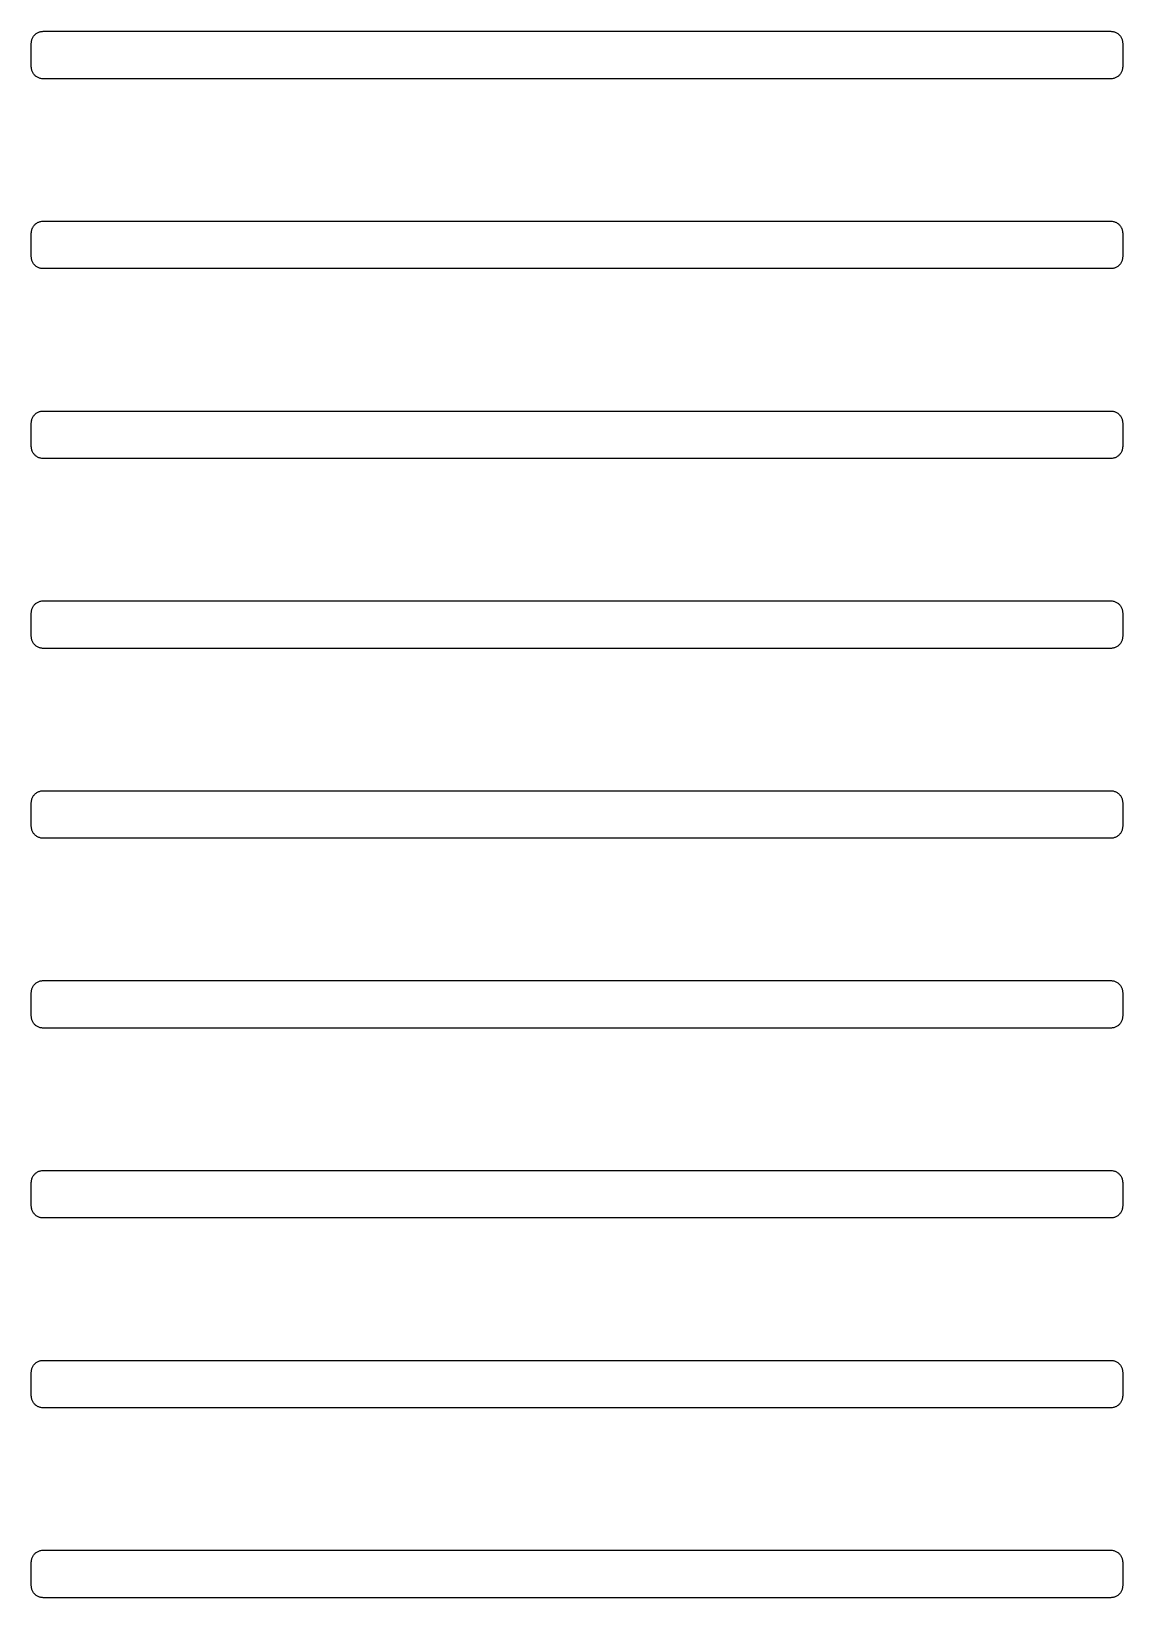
# Model space of a CAD drawing. Header units: metres. Extents: x -163 to 163, y -163 to 163.
# Drawn here: x 25.5 to 53.1, y 37.2 to 76.8 of the extents above; entities that cross this region are included whole.
import ezdxf

# ---------------------------------------------------------------- set-up
doc = ezdxf.new("R2010")
doc.units = ezdxf.units.M

msp = doc.modelspace()

# ---------------------------------------------------------------- linework, layer by layer
for p, q in [((25.501, 76.501), (25.5016, 76.5199)), ((25.501, 75.901), (25.501, 76.501)), ((25.5016, 76.5199), (25.5034, 76.5386)), ((25.5034, 76.5386), (25.5063, 76.5573)), ((25.5063, 76.5573), (25.5105, 76.5757)), ((25.5105, 76.5757), (25.5157, 76.5938)), ((25.5157, 76.5938), (25.5221, 76.6115)), ((25.5221, 76.6115), (25.5296, 76.6288)), ((25.5296, 76.6288), (25.5381, 76.6456)), ((25.5381, 76.6456), (25.5477, 76.6618)), ((25.5477, 76.6618), (25.5583, 76.6774)), ((25.5583, 76.6774), (25.5699, 76.6923)), ((25.5699, 76.6923), (25.5824, 76.7064)), ((25.5824, 76.7064), (25.5957, 76.7197)), ((25.5957, 76.7197), (25.6098, 76.7322)), ((25.6098, 76.7322), (25.6247, 76.7437)), ((25.6247, 76.7437), (25.6403, 76.7543)), ((25.6403, 76.7543), (25.6565, 76.7639)), ((25.6565, 76.7639), (25.6733, 76.7725)), ((25.6733, 76.7725), (25.6906, 76.78)), ((25.6906, 76.78), (25.7083, 76.7864)), ((25.7083, 76.7864), (25.7264, 76.7916)), ((25.7264, 76.7916), (25.7448, 76.7957)), ((25.7448, 76.7957), (25.7634, 76.7987)), ((25.7634, 76.7987), (25.7822, 76.8004)), ((25.7822, 76.8004), (25.801, 76.801)), ((25.801, 76.801), (52.801, 76.801)), ((52.801, 76.801), (52.8199, 76.8004)), ((52.8199, 76.8004), (52.8386, 76.7987)), ((52.8386, 76.7987), (52.8573, 76.7957)), ((52.8573, 76.7957), (52.8756, 76.7916)), ((52.8756, 76.7916), (52.8938, 76.7864)), ((52.8938, 76.7864), (52.9115, 76.78)), ((52.9115, 76.78), (52.9288, 76.7725)), ((52.9288, 76.7725), (52.9456, 76.7639)), ((52.9456, 76.7639), (52.9618, 76.7543)), ((52.9618, 76.7543), (52.9774, 76.7437)), ((52.9774, 76.7437), (52.9923, 76.7322)), ((52.9923, 76.7322), (53.0064, 76.7197)), ((53.0064, 76.7197), (53.0197, 76.7064)), ((53.0197, 76.7064), (53.0322, 76.6923)), ((53.0322, 76.6923), (53.0437, 76.6774)), ((53.0437, 76.6774), (53.0543, 76.6618)), ((53.0543, 76.6618), (53.0639, 76.6456)), ((53.0639, 76.6456), (53.0725, 76.6288)), ((53.0725, 76.6288), (53.08, 76.6115)), ((53.08, 76.6115), (53.0864, 76.5938)), ((53.0864, 76.5938), (53.0916, 76.5757)), ((53.0916, 76.5757), (53.0957, 76.5573)), ((53.0957, 76.5573), (53.0987, 76.5386)), ((53.0987, 76.5386), (53.1004, 76.5199)), ((53.1004, 76.5199), (53.101, 76.501)), ((53.101, 76.501), (53.101, 75.901)), ((25.5016, 75.8822), (25.501, 75.901)), ((25.5034, 75.8634), (25.5016, 75.8822)), ((25.5063, 75.8448), (25.5034, 75.8634)), ((25.5105, 75.8264), (25.5063, 75.8448)), ((25.5157, 75.8083), (25.5105, 75.8264)), ((25.5221, 75.7906), (25.5157, 75.8083)), ((25.5296, 75.7733), (25.5221, 75.7906)), ((25.5381, 75.7565), (25.5296, 75.7733)), ((25.5477, 75.7403), (25.5381, 75.7565)), ((25.5583, 75.7247), (25.5477, 75.7403)), ((25.5699, 75.7098), (25.5583, 75.7247)), ((25.5824, 75.6957), (25.5699, 75.7098)), ((25.5957, 75.6824), (25.5824, 75.6957)), ((25.6098, 75.6699), (25.5957, 75.6824)), ((25.6247, 75.6583), (25.6098, 75.6699)), ((25.6403, 75.6478), (25.6247, 75.6583)), ((25.6565, 75.6382), (25.6403, 75.6478)), ((25.6733, 75.6296), (25.6565, 75.6382)), ((52.9456, 75.6382), (52.9288, 75.6296)), ((52.9618, 75.6478), (52.9456, 75.6382)), ((52.9774, 75.6583), (52.9618, 75.6478)), ((52.9923, 75.6699), (52.9774, 75.6583)), ((53.0064, 75.6824), (52.9923, 75.6699)), ((53.0197, 75.6957), (53.0064, 75.6824)), ((53.0322, 75.7098), (53.0197, 75.6957)), ((53.0437, 75.7247), (53.0322, 75.7098)), ((53.0543, 75.7403), (53.0437, 75.7247)), ((53.0639, 75.7565), (53.0543, 75.7403)), ((53.0725, 75.7733), (53.0639, 75.7565)), ((53.08, 75.7906), (53.0725, 75.7733)), ((53.0864, 75.8083), (53.08, 75.7906)), ((53.0916, 75.8264), (53.0864, 75.8083)), ((53.0957, 75.8448), (53.0916, 75.8264)), ((53.0987, 75.8634), (53.0957, 75.8448)), ((53.1004, 75.8822), (53.0987, 75.8634)), ((53.101, 75.901), (53.1004, 75.8822)), ((25.6906, 75.6221), (25.6733, 75.6296)), ((25.7083, 75.6157), (25.6906, 75.6221)), ((25.7264, 75.6105), (25.7083, 75.6157)), ((25.7448, 75.6064), (25.7264, 75.6105)), ((25.7634, 75.6034), (25.7448, 75.6064)), ((25.7822, 75.6016), (25.7634, 75.6034)), ((25.801, 75.601), (25.7822, 75.6016)), ((52.801, 75.601), (25.801, 75.601)), ((52.8199, 75.6016), (52.801, 75.601)), ((52.8386, 75.6034), (52.8199, 75.6016)), ((52.8573, 75.6064), (52.8386, 75.6034)), ((52.8756, 75.6105), (52.8573, 75.6064)), ((52.8938, 75.6157), (52.8756, 75.6105)), ((52.9115, 75.6221), (52.8938, 75.6157)), ((52.9288, 75.6296), (52.9115, 75.6221)), ((25.501, 71.701), (25.5016, 71.7199)), ((25.501, 71.101), (25.501, 71.701)), ((25.5016, 71.7199), (25.5034, 71.7386)), ((25.5034, 71.7386), (25.5063, 71.7573)), ((25.5063, 71.7573), (25.5105, 71.7757)), ((25.5105, 71.7757), (25.5157, 71.7937)), ((25.5157, 71.7937), (25.5221, 71.8115)), ((25.5221, 71.8115), (25.5296, 71.8288)), ((25.5296, 71.8288), (25.5381, 71.8456)), ((25.5381, 71.8456), (25.5477, 71.8618)), ((25.5477, 71.8618), (25.5583, 71.8774)), ((25.5583, 71.8774), (25.5699, 71.8923)), ((25.5699, 71.8923), (25.5824, 71.9064)), ((25.5824, 71.9064), (25.5957, 71.9197)), ((25.5957, 71.9197), (25.6098, 71.9322)), ((25.6098, 71.9322), (25.6247, 71.9437)), ((25.6247, 71.9437), (25.6403, 71.9543)), ((25.6403, 71.9543), (25.6565, 71.9639)), ((25.6565, 71.9639), (25.6733, 71.9725)), ((25.6733, 71.9725), (25.6906, 71.98)), ((25.6906, 71.98), (25.7083, 71.9864)), ((25.7083, 71.9864), (25.7264, 71.9916)), ((25.7264, 71.9916), (25.7448, 71.9957)), ((25.7448, 71.9957), (25.7634, 71.9987)), ((25.7634, 71.9987), (25.7822, 72.0004)), ((25.7822, 72.0004), (25.801, 72.001)), ((25.801, 72.001), (52.801, 72.001)), ((52.801, 72.001), (52.8199, 72.0004)), ((52.8199, 72.0004), (52.8386, 71.9987)), ((52.8386, 71.9987), (52.8573, 71.9957)), ((52.8573, 71.9957), (52.8756, 71.9916)), ((52.8756, 71.9916), (52.8938, 71.9864)), ((52.8938, 71.9864), (52.9115, 71.98)), ((52.9115, 71.98), (52.9288, 71.9725)), ((52.9288, 71.9725), (52.9456, 71.9639)), ((52.9456, 71.9639), (52.9618, 71.9543)), ((52.9618, 71.9543), (52.9774, 71.9437)), ((52.9774, 71.9437), (52.9923, 71.9322)), ((52.9923, 71.9322), (53.0064, 71.9197)), ((53.0064, 71.9197), (53.0197, 71.9064)), ((53.0197, 71.9064), (53.0322, 71.8923)), ((53.0322, 71.8923), (53.0437, 71.8774)), ((53.0437, 71.8774), (53.0543, 71.8618)), ((53.0543, 71.8618), (53.0639, 71.8456)), ((53.0639, 71.8456), (53.0725, 71.8288)), ((53.0725, 71.8288), (53.08, 71.8115)), ((53.08, 71.8115), (53.0864, 71.7937)), ((53.0864, 71.7937), (53.0916, 71.7757)), ((53.0916, 71.7757), (53.0957, 71.7573)), ((53.0957, 71.7573), (53.0987, 71.7386)), ((53.0987, 71.7386), (53.1004, 71.7199)), ((53.1004, 71.7199), (53.101, 71.701)), ((53.101, 71.701), (53.101, 71.101)), ((25.5016, 71.0822), (25.501, 71.101)), ((25.5034, 71.0634), (25.5016, 71.0822)), ((25.5063, 71.0448), (25.5034, 71.0634)), ((25.5105, 71.0264), (25.5063, 71.0448)), ((25.5157, 71.0083), (25.5105, 71.0264)), ((25.5221, 70.9906), (25.5157, 71.0083)), ((25.5296, 70.9733), (25.5221, 70.9906)), ((25.5381, 70.9565), (25.5296, 70.9733)), ((25.5477, 70.9403), (25.5381, 70.9565)), ((25.5583, 70.9247), (25.5477, 70.9403)), ((25.5699, 70.9098), (25.5583, 70.9247)), ((25.5824, 70.8957), (25.5699, 70.9098)), ((25.5957, 70.8824), (25.5824, 70.8957)), ((53.0197, 70.8957), (53.0064, 70.8824)), ((53.0322, 70.9098), (53.0197, 70.8957)), ((53.0437, 70.9247), (53.0322, 70.9098)), ((53.0543, 70.9403), (53.0437, 70.9247)), ((53.0639, 70.9565), (53.0543, 70.9403)), ((53.0725, 70.9733), (53.0639, 70.9565)), ((53.08, 70.9906), (53.0725, 70.9733)), ((53.0864, 71.0083), (53.08, 70.9906)), ((53.0916, 71.0264), (53.0864, 71.0083)), ((53.0957, 71.0448), (53.0916, 71.0264)), ((53.0987, 71.0634), (53.0957, 71.0448)), ((53.1004, 71.0822), (53.0987, 71.0634)), ((53.101, 71.101), (53.1004, 71.0822)), ((25.6098, 70.8699), (25.5957, 70.8824)), ((25.6247, 70.8583), (25.6098, 70.8699)), ((25.6403, 70.8477), (25.6247, 70.8583)), ((25.6565, 70.8382), (25.6403, 70.8477)), ((25.6733, 70.8296), (25.6565, 70.8382)), ((25.6906, 70.8221), (25.6733, 70.8296)), ((25.7083, 70.8157), (25.6906, 70.8221)), ((25.7264, 70.8105), (25.7083, 70.8157)), ((25.7448, 70.8064), (25.7264, 70.8105)), ((25.7634, 70.8034), (25.7448, 70.8064)), ((25.7822, 70.8016), (25.7634, 70.8034)), ((25.801, 70.801), (25.7822, 70.8016)), ((52.801, 70.801), (25.801, 70.801)), ((52.8199, 70.8016), (52.801, 70.801)), ((52.8386, 70.8034), (52.8199, 70.8016)), ((52.8573, 70.8064), (52.8386, 70.8034)), ((52.8756, 70.8105), (52.8573, 70.8064)), ((52.8938, 70.8157), (52.8756, 70.8105)), ((52.9115, 70.8221), (52.8938, 70.8157)), ((52.9288, 70.8296), (52.9115, 70.8221)), ((52.9456, 70.8382), (52.9288, 70.8296)), ((52.9618, 70.8477), (52.9456, 70.8382)), ((52.9774, 70.8583), (52.9618, 70.8477)), ((52.9923, 70.8699), (52.9774, 70.8583)), ((53.0064, 70.8824), (52.9923, 70.8699)), ((25.5016, 66.9199), (25.5034, 66.9386)), ((25.5034, 66.9386), (25.5063, 66.9573)), ((25.5063, 66.9573), (25.5105, 66.9756)), ((25.5105, 66.9756), (25.5157, 66.9937)), ((25.5157, 66.9937), (25.5221, 67.0115)), ((25.5221, 67.0115), (25.5296, 67.0288)), ((25.5296, 67.0288), (25.5381, 67.0456)), ((25.5381, 67.0456), (25.5477, 67.0618)), ((25.5477, 67.0618), (25.5583, 67.0774)), ((25.5583, 67.0774), (25.5699, 67.0923)), ((25.5699, 67.0923), (25.5824, 67.1064)), ((25.5824, 67.1064), (25.5957, 67.1197)), ((25.5957, 67.1197), (25.6098, 67.1322)), ((25.6098, 67.1322), (25.6247, 67.1438)), ((25.6247, 67.1438), (25.6403, 67.1543)), ((25.6403, 67.1543), (25.6565, 67.1639)), ((25.6565, 67.1639), (25.6733, 67.1725)), ((25.6733, 67.1725), (25.6906, 67.18)), ((25.6906, 67.18), (25.7083, 67.1864)), ((25.7083, 67.1864), (25.7264, 67.1916)), ((25.7264, 67.1916), (25.7448, 67.1957)), ((25.7448, 67.1957), (25.7634, 67.1987)), ((25.7634, 67.1987), (25.7822, 67.2005)), ((25.7822, 67.2005), (25.801, 67.201)), ((25.801, 67.201), (52.801, 67.201)), ((52.801, 67.201), (52.8199, 67.2005)), ((52.8199, 67.2005), (52.8386, 67.1987)), ((52.8386, 67.1987), (52.8573, 67.1957)), ((52.8573, 67.1957), (52.8756, 67.1916)), ((52.8756, 67.1916), (52.8938, 67.1864)), ((52.8938, 67.1864), (52.9115, 67.18)), ((52.9115, 67.18), (52.9288, 67.1725)), ((52.9288, 67.1725), (52.9456, 67.1639)), ((52.9456, 67.1639), (52.9618, 67.1543)), ((52.9618, 67.1543), (52.9774, 67.1438)), ((52.9774, 67.1438), (52.9923, 67.1322)), ((52.9923, 67.1322), (53.0064, 67.1197)), ((53.0064, 67.1197), (53.0197, 67.1064)), ((53.0197, 67.1064), (53.0322, 67.0923)), ((53.0322, 67.0923), (53.0437, 67.0774)), ((53.0437, 67.0774), (53.0543, 67.0618)), ((53.0543, 67.0618), (53.0639, 67.0456)), ((53.0639, 67.0456), (53.0725, 67.0288)), ((53.0725, 67.0288), (53.08, 67.0115)), ((53.08, 67.0115), (53.0864, 66.9937)), ((53.0864, 66.9937), (53.0916, 66.9756)), ((53.0916, 66.9756), (53.0957, 66.9573)), ((53.0957, 66.9573), (53.0987, 66.9386)), ((53.0987, 66.9386), (53.1004, 66.9199)), ((25.501, 66.901), (25.5016, 66.9199)), ((25.501, 66.301), (25.501, 66.901)), ((53.1004, 66.9199), (53.101, 66.901)), ((53.101, 66.901), (53.101, 66.301)), ((25.5016, 66.2822), (25.501, 66.301)), ((25.5034, 66.2634), (25.5016, 66.2822)), ((25.5063, 66.2448), (25.5034, 66.2634)), ((25.5105, 66.2264), (25.5063, 66.2448)), ((25.5157, 66.2083), (25.5105, 66.2264)), ((25.5221, 66.1906), (25.5157, 66.2083)), ((25.5296, 66.1733), (25.5221, 66.1906)), ((25.5381, 66.1565), (25.5296, 66.1733)), ((25.5477, 66.1403), (25.5381, 66.1565)), ((25.5583, 66.1247), (25.5477, 66.1403)), ((53.0543, 66.1403), (53.0437, 66.1247)), ((53.0639, 66.1565), (53.0543, 66.1403)), ((53.0725, 66.1733), (53.0639, 66.1565)), ((53.08, 66.1906), (53.0725, 66.1733)), ((53.0864, 66.2083), (53.08, 66.1906)), ((53.0916, 66.2264), (53.0864, 66.2083)), ((53.0957, 66.2448), (53.0916, 66.2264)), ((53.0987, 66.2634), (53.0957, 66.2448)), ((53.1004, 66.2822), (53.0987, 66.2634)), ((53.101, 66.301), (53.1004, 66.2822)), ((25.5699, 66.1098), (25.5583, 66.1247)), ((25.5824, 66.0957), (25.5699, 66.1098)), ((25.5957, 66.0824), (25.5824, 66.0957)), ((25.6098, 66.0699), (25.5957, 66.0824)), ((25.6247, 66.0583), (25.6098, 66.0699)), ((25.6403, 66.0477), (25.6247, 66.0583)), ((25.6565, 66.0381), (25.6403, 66.0477)), ((25.6733, 66.0296), (25.6565, 66.0381)), ((25.6906, 66.0221), (25.6733, 66.0296)), ((25.7083, 66.0157), (25.6906, 66.0221)), ((25.7264, 66.0105), (25.7083, 66.0157)), ((25.7448, 66.0064), (25.7264, 66.0105)), ((25.7634, 66.0034), (25.7448, 66.0064)), ((25.7822, 66.0016), (25.7634, 66.0034)), ((25.801, 66.001), (25.7822, 66.0016)), ((52.801, 66.001), (25.801, 66.001)), ((52.8199, 66.0016), (52.801, 66.001)), ((52.8386, 66.0034), (52.8199, 66.0016)), ((52.8573, 66.0064), (52.8386, 66.0034)), ((52.8756, 66.0105), (52.8573, 66.0064)), ((52.8938, 66.0157), (52.8756, 66.0105)), ((52.9115, 66.0221), (52.8938, 66.0157)), ((52.9288, 66.0296), (52.9115, 66.0221)), ((52.9456, 66.0381), (52.9288, 66.0296)), ((52.9618, 66.0477), (52.9456, 66.0381)), ((52.9774, 66.0583), (52.9618, 66.0477)), ((52.9923, 66.0699), (52.9774, 66.0583)), ((53.0064, 66.0824), (52.9923, 66.0699)), ((53.0197, 66.0957), (53.0064, 66.0824)), ((53.0322, 66.1098), (53.0197, 66.0957)), ((53.0437, 66.1247), (53.0322, 66.1098)), ((25.5063, 62.1573), (25.5105, 62.1756)), ((25.5105, 62.1756), (25.5157, 62.1937)), ((25.5157, 62.1937), (25.5221, 62.2115)), ((25.5221, 62.2115), (25.5296, 62.2288)), ((25.5296, 62.2288), (25.5381, 62.2456)), ((25.5381, 62.2456), (25.5477, 62.2618)), ((25.5477, 62.2618), (25.5583, 62.2774)), ((25.5583, 62.2774), (25.5699, 62.2923)), ((25.5699, 62.2923), (25.5824, 62.3064)), ((25.5824, 62.3064), (25.5957, 62.3197)), ((25.5957, 62.3197), (25.6098, 62.3322)), ((25.6098, 62.3322), (25.6247, 62.3438)), ((25.6247, 62.3438), (25.6403, 62.3543)), ((25.6403, 62.3543), (25.6565, 62.3639)), ((25.6565, 62.3639), (25.6733, 62.3725)), ((25.6733, 62.3725), (25.6906, 62.38)), ((25.6906, 62.38), (25.7083, 62.3864)), ((25.7083, 62.3864), (25.7264, 62.3916)), ((25.7264, 62.3916), (25.7448, 62.3957)), ((25.7448, 62.3957), (25.7634, 62.3987)), ((25.7634, 62.3987), (25.7822, 62.4005)), ((25.7822, 62.4005), (25.801, 62.401)), ((25.801, 62.401), (52.801, 62.401)), ((52.801, 62.401), (52.8199, 62.4005)), ((52.8199, 62.4005), (52.8386, 62.3987)), ((52.8386, 62.3987), (52.8573, 62.3957)), ((52.8573, 62.3957), (52.8756, 62.3916)), ((52.8756, 62.3916), (52.8938, 62.3864)), ((52.8938, 62.3864), (52.9115, 62.38)), ((52.9115, 62.38), (52.9288, 62.3725)), ((52.9288, 62.3725), (52.9456, 62.3639)), ((52.9456, 62.3639), (52.9618, 62.3543)), ((52.9618, 62.3543), (52.9774, 62.3438)), ((52.9774, 62.3438), (52.9923, 62.3322)), ((52.9923, 62.3322), (53.0064, 62.3197)), ((53.0064, 62.3197), (53.0197, 62.3064)), ((53.0197, 62.3064), (53.0322, 62.2923)), ((53.0322, 62.2923), (53.0437, 62.2774)), ((53.0437, 62.2774), (53.0543, 62.2618)), ((53.0543, 62.2618), (53.0639, 62.2456)), ((53.0639, 62.2456), (53.0725, 62.2288)), ((53.0725, 62.2288), (53.08, 62.2115)), ((53.08, 62.2115), (53.0864, 62.1937)), ((53.0864, 62.1937), (53.0916, 62.1756)), ((53.0916, 62.1756), (53.0957, 62.1573)), ((25.501, 62.101), (25.5016, 62.1199)), ((25.501, 61.501), (25.501, 62.101)), ((25.5016, 62.1199), (25.5034, 62.1386)), ((25.5034, 62.1386), (25.5063, 62.1573)), ((53.0957, 62.1573), (53.0987, 62.1386)), ((53.0987, 62.1386), (53.1004, 62.1199)), ((53.1004, 62.1199), (53.101, 62.101)), ((53.101, 62.101), (53.101, 61.501)), ((25.5016, 61.4822), (25.501, 61.501)), ((25.5034, 61.4634), (25.5016, 61.4822)), ((25.5063, 61.4448), (25.5034, 61.4634)), ((25.5105, 61.4264), (25.5063, 61.4448)), ((25.5157, 61.4083), (25.5105, 61.4264)), ((25.5221, 61.3906), (25.5157, 61.4083)), ((25.5296, 61.3733), (25.5221, 61.3906)), ((53.08, 61.3906), (53.0725, 61.3733)), ((53.0864, 61.4083), (53.08, 61.3906)), ((53.0916, 61.4264), (53.0864, 61.4083)), ((53.0957, 61.4448), (53.0916, 61.4264)), ((53.0987, 61.4634), (53.0957, 61.4448)), ((53.1004, 61.4822), (53.0987, 61.4634)), ((53.101, 61.501), (53.1004, 61.4822)), ((25.5381, 61.3565), (25.5296, 61.3733)), ((25.5477, 61.3403), (25.5381, 61.3565)), ((25.5583, 61.3247), (25.5477, 61.3403)), ((25.5699, 61.3098), (25.5583, 61.3247)), ((25.5824, 61.2957), (25.5699, 61.3098)), ((25.5957, 61.2823), (25.5824, 61.2957)), ((25.6098, 61.2699), (25.5957, 61.2823)), ((25.6247, 61.2583), (25.6098, 61.2699)), ((25.6403, 61.2477), (25.6247, 61.2583)), ((25.6565, 61.2381), (25.6403, 61.2477)), ((25.6733, 61.2296), (25.6565, 61.2381)), ((25.6906, 61.2221), (25.6733, 61.2296)), ((25.7083, 61.2157), (25.6906, 61.2221)), ((25.7264, 61.2105), (25.7083, 61.2157)), ((25.7448, 61.2064), (25.7264, 61.2105)), ((25.7634, 61.2034), (25.7448, 61.2064)), ((25.7822, 61.2016), (25.7634, 61.2034)), ((25.801, 61.201), (25.7822, 61.2016)), ((52.801, 61.201), (25.801, 61.201)), ((52.8199, 61.2016), (52.801, 61.201)), ((52.8386, 61.2034), (52.8199, 61.2016)), ((52.8573, 61.2064), (52.8386, 61.2034)), ((52.8756, 61.2105), (52.8573, 61.2064)), ((52.8938, 61.2157), (52.8756, 61.2105)), ((52.9115, 61.2221), (52.8938, 61.2157)), ((52.9288, 61.2296), (52.9115, 61.2221)), ((52.9456, 61.2381), (52.9288, 61.2296)), ((52.9618, 61.2477), (52.9456, 61.2381)), ((52.9774, 61.2583), (52.9618, 61.2477)), ((52.9923, 61.2699), (52.9774, 61.2583)), ((53.0064, 61.2823), (52.9923, 61.2699)), ((53.0197, 61.2957), (53.0064, 61.2823)), ((53.0322, 61.3098), (53.0197, 61.2957)), ((53.0437, 61.3247), (53.0322, 61.3098)), ((53.0543, 61.3403), (53.0437, 61.3247)), ((53.0639, 61.3565), (53.0543, 61.3403)), ((53.0725, 61.3733), (53.0639, 61.3565)), ((25.5221, 57.4115), (25.5296, 57.4288)), ((25.5296, 57.4288), (25.5381, 57.4456)), ((25.5381, 57.4456), (25.5477, 57.4618)), ((25.5477, 57.4618), (25.5583, 57.4774)), ((25.5583, 57.4774), (25.5699, 57.4923)), ((25.5699, 57.4923), (25.5824, 57.5064)), ((25.5824, 57.5064), (25.5957, 57.5197)), ((25.5957, 57.5197), (25.6098, 57.5322)), ((25.6098, 57.5322), (25.6247, 57.5437)), ((25.6247, 57.5437), (25.6403, 57.5543)), ((25.6403, 57.5543), (25.6565, 57.5639)), ((25.6565, 57.5639), (25.6733, 57.5725)), ((25.6733, 57.5725), (25.6906, 57.58)), ((25.6906, 57.58), (25.7083, 57.5863)), ((25.7083, 57.5863), (25.7264, 57.5916)), ((25.7264, 57.5916), (25.7448, 57.5957)), ((25.7448, 57.5957), (25.7634, 57.5987)), ((25.7634, 57.5987), (25.7822, 57.6004)), ((25.7822, 57.6004), (25.801, 57.601)), ((25.801, 57.601), (52.801, 57.601)), ((52.801, 57.601), (52.8199, 57.6004)), ((52.8199, 57.6004), (52.8386, 57.5987)), ((52.8386, 57.5987), (52.8573, 57.5957)), ((52.8573, 57.5957), (52.8756, 57.5916)), ((52.8756, 57.5916), (52.8938, 57.5863)), ((52.8938, 57.5863), (52.9115, 57.58)), ((52.9115, 57.58), (52.9288, 57.5725)), ((52.9288, 57.5725), (52.9456, 57.5639)), ((52.9456, 57.5639), (52.9618, 57.5543)), ((52.9618, 57.5543), (52.9774, 57.5437)), ((52.9774, 57.5437), (52.9923, 57.5322)), ((52.9923, 57.5322), (53.0064, 57.5197)), ((53.0064, 57.5197), (53.0197, 57.5064)), ((53.0197, 57.5064), (53.0322, 57.4923)), ((53.0322, 57.4923), (53.0437, 57.4774)), ((53.0437, 57.4774), (53.0543, 57.4618)), ((53.0543, 57.4618), (53.0639, 57.4456)), ((53.0639, 57.4456), (53.0725, 57.4288)), ((53.0725, 57.4288), (53.08, 57.4115)), ((25.501, 57.301), (25.5016, 57.3199)), ((25.501, 56.701), (25.501, 57.301)), ((25.5016, 57.3199), (25.5034, 57.3386)), ((25.5034, 57.3386), (25.5063, 57.3573)), ((25.5063, 57.3573), (25.5105, 57.3756)), ((25.5105, 57.3756), (25.5157, 57.3937)), ((25.5157, 57.3937), (25.5221, 57.4115)), ((53.08, 57.4115), (53.0864, 57.3937)), ((53.0864, 57.3937), (53.0916, 57.3756)), ((53.0916, 57.3756), (53.0957, 57.3573)), ((53.0957, 57.3573), (53.0987, 57.3386)), ((53.0987, 57.3386), (53.1004, 57.3199)), ((53.1004, 57.3199), (53.101, 57.301)), ((53.101, 57.301), (53.101, 56.701)), ((25.5016, 56.6822), (25.501, 56.701)), ((25.5034, 56.6634), (25.5016, 56.6822)), ((25.5063, 56.6448), (25.5034, 56.6634)), ((25.5105, 56.6264), (25.5063, 56.6448)), ((53.0957, 56.6448), (53.0916, 56.6264)), ((53.0987, 56.6634), (53.0957, 56.6448)), ((53.1004, 56.6822), (53.0987, 56.6634)), ((53.101, 56.701), (53.1004, 56.6822)), ((25.5157, 56.6083), (25.5105, 56.6264)), ((25.5221, 56.5906), (25.5157, 56.6083)), ((25.5296, 56.5733), (25.5221, 56.5906)), ((25.5381, 56.5565), (25.5296, 56.5733)), ((25.5477, 56.5403), (25.5381, 56.5565)), ((25.5583, 56.5247), (25.5477, 56.5403)), ((25.5699, 56.5098), (25.5583, 56.5247)), ((25.5824, 56.4957), (25.5699, 56.5098)), ((25.5957, 56.4823), (25.5824, 56.4957)), ((25.6098, 56.4699), (25.5957, 56.4823)), ((25.6247, 56.4583), (25.6098, 56.4699)), ((25.6403, 56.4477), (25.6247, 56.4583)), ((25.6565, 56.4382), (25.6403, 56.4477)), ((25.6733, 56.4296), (25.6565, 56.4382)), ((25.6906, 56.4221), (25.6733, 56.4296)), ((25.7083, 56.4157), (25.6906, 56.4221)), ((25.7264, 56.4105), (25.7083, 56.4157)), ((25.7448, 56.4064), (25.7264, 56.4105)), ((25.7634, 56.4034), (25.7448, 56.4064)), ((25.7822, 56.4016), (25.7634, 56.4034)), ((25.801, 56.401), (25.7822, 56.4016)), ((52.801, 56.401), (25.801, 56.401)), ((52.8199, 56.4016), (52.801, 56.401)), ((52.8386, 56.4034), (52.8199, 56.4016)), ((52.8573, 56.4064), (52.8386, 56.4034)), ((52.8756, 56.4105), (52.8573, 56.4064)), ((52.8938, 56.4157), (52.8756, 56.4105)), ((52.9115, 56.4221), (52.8938, 56.4157)), ((52.9288, 56.4296), (52.9115, 56.4221)), ((52.9456, 56.4382), (52.9288, 56.4296)), ((52.9618, 56.4477), (52.9456, 56.4382)), ((52.9774, 56.4583), (52.9618, 56.4477)), ((52.9923, 56.4699), (52.9774, 56.4583)), ((53.0064, 56.4823), (52.9923, 56.4699)), ((53.0197, 56.4957), (53.0064, 56.4823)), ((53.0322, 56.5098), (53.0197, 56.4957)), ((53.0437, 56.5247), (53.0322, 56.5098)), ((53.0543, 56.5403), (53.0437, 56.5247)), ((53.0639, 56.5565), (53.0543, 56.5403)), ((53.0725, 56.5733), (53.0639, 56.5565)), ((53.08, 56.5906), (53.0725, 56.5733)), ((53.0864, 56.6083), (53.08, 56.5906)), ((53.0916, 56.6264), (53.0864, 56.6083)), ((25.5477, 52.6618), (25.5583, 52.6774)), ((25.5583, 52.6774), (25.5699, 52.6923)), ((25.5699, 52.6923), (25.5824, 52.7064)), ((25.5824, 52.7064), (25.5957, 52.7197)), ((25.5957, 52.7197), (25.6098, 52.7322)), ((25.6098, 52.7322), (25.6247, 52.7437)), ((25.6247, 52.7437), (25.6403, 52.7543)), ((25.6403, 52.7543), (25.6565, 52.7639)), ((25.6565, 52.7639), (25.6733, 52.7725)), ((25.6733, 52.7725), (25.6906, 52.78)), ((25.6906, 52.78), (25.7083, 52.7864)), ((25.7083, 52.7864), (25.7264, 52.7916)), ((25.7264, 52.7916), (25.7448, 52.7957)), ((25.7448, 52.7957), (25.7634, 52.7987)), ((25.7634, 52.7987), (25.7822, 52.8004)), ((25.7822, 52.8004), (25.801, 52.801)), ((25.801, 52.801), (52.801, 52.801)), ((52.801, 52.801), (52.8199, 52.8004)), ((52.8199, 52.8004), (52.8386, 52.7987)), ((52.8386, 52.7987), (52.8573, 52.7957)), ((52.8573, 52.7957), (52.8756, 52.7916)), ((52.8756, 52.7916), (52.8938, 52.7864)), ((52.8938, 52.7864), (52.9115, 52.78)), ((52.9115, 52.78), (52.9288, 52.7725)), ((52.9288, 52.7725), (52.9456, 52.7639)), ((52.9456, 52.7639), (52.9618, 52.7543)), ((52.9618, 52.7543), (52.9774, 52.7437)), ((52.9774, 52.7437), (52.9923, 52.7322)), ((52.9923, 52.7322), (53.0064, 52.7197)), ((53.0064, 52.7197), (53.0197, 52.7064)), ((53.0197, 52.7064), (53.0322, 52.6923)), ((53.0322, 52.6923), (53.0437, 52.6774)), ((53.0437, 52.6774), (53.0543, 52.6618)), ((25.501, 52.501), (25.5016, 52.5199)), ((25.501, 51.901), (25.501, 52.501)), ((25.5016, 52.5199), (25.5034, 52.5386)), ((25.5034, 52.5386), (25.5063, 52.5573)), ((25.5063, 52.5573), (25.5105, 52.5757)), ((25.5105, 52.5757), (25.5157, 52.5938)), ((25.5157, 52.5938), (25.5221, 52.6115)), ((25.5221, 52.6115), (25.5296, 52.6288)), ((25.5296, 52.6288), (25.5381, 52.6456)), ((25.5381, 52.6456), (25.5477, 52.6618)), ((53.0543, 52.6618), (53.0639, 52.6456)), ((53.0639, 52.6456), (53.0725, 52.6288)), ((53.0725, 52.6288), (53.08, 52.6115)), ((53.08, 52.6115), (53.0864, 52.5938)), ((53.0864, 52.5938), (53.0916, 52.5757)), ((53.0916, 52.5757), (53.0957, 52.5573)), ((53.0957, 52.5573), (53.0987, 52.5386)), ((53.0987, 52.5386), (53.1004, 52.5199)), ((53.1004, 52.5199), (53.101, 52.501)), ((53.101, 52.501), (53.101, 51.901)), ((25.5016, 51.8822), (25.501, 51.901)), ((25.5034, 51.8634), (25.5016, 51.8822)), ((53.1004, 51.8822), (53.0987, 51.8634)), ((53.101, 51.901), (53.1004, 51.8822)), ((25.5063, 51.8448), (25.5034, 51.8634)), ((25.5105, 51.8264), (25.5063, 51.8448)), ((25.5157, 51.8083), (25.5105, 51.8264)), ((25.5221, 51.7906), (25.5157, 51.8083)), ((25.5296, 51.7733), (25.5221, 51.7906)), ((25.5381, 51.7565), (25.5296, 51.7733)), ((25.5477, 51.7403), (25.5381, 51.7565)), ((25.5583, 51.7247), (25.5477, 51.7403)), ((25.5699, 51.7098), (25.5583, 51.7247)), ((25.5824, 51.6957), (25.5699, 51.7098)), ((25.5957, 51.6824), (25.5824, 51.6957)), ((25.6098, 51.6699), (25.5957, 51.6824)), ((25.6247, 51.6583), (25.6098, 51.6699)), ((25.6403, 51.6477), (25.6247, 51.6583)), ((25.6565, 51.6382), (25.6403, 51.6477)), ((25.6733, 51.6296), (25.6565, 51.6382)), ((25.6906, 51.6221), (25.6733, 51.6296)), ((25.7083, 51.6157), (25.6906, 51.6221)), ((25.7264, 51.6105), (25.7083, 51.6157)), ((25.7448, 51.6064), (25.7264, 51.6105)), ((25.7634, 51.6034), (25.7448, 51.6064)), ((25.7822, 51.6016), (25.7634, 51.6034)), ((25.801, 51.601), (25.7822, 51.6016)), ((52.801, 51.601), (25.801, 51.601)), ((52.8199, 51.6016), (52.801, 51.601)), ((52.8386, 51.6034), (52.8199, 51.6016)), ((52.8573, 51.6064), (52.8386, 51.6034)), ((52.8756, 51.6105), (52.8573, 51.6064)), ((52.8938, 51.6157), (52.8756, 51.6105)), ((52.9115, 51.6221), (52.8938, 51.6157)), ((52.9288, 51.6296), (52.9115, 51.6221)), ((52.9456, 51.6382), (52.9288, 51.6296)), ((52.9618, 51.6477), (52.9456, 51.6382)), ((52.9774, 51.6583), (52.9618, 51.6477)), ((52.9923, 51.6699), (52.9774, 51.6583)), ((53.0064, 51.6824), (52.9923, 51.6699)), ((53.0197, 51.6957), (53.0064, 51.6824)), ((53.0322, 51.7098), (53.0197, 51.6957)), ((53.0437, 51.7247), (53.0322, 51.7098)), ((53.0543, 51.7403), (53.0437, 51.7247)), ((53.0639, 51.7565), (53.0543, 51.7403)), ((53.0725, 51.7733), (53.0639, 51.7565)), ((53.08, 51.7906), (53.0725, 51.7733)), ((53.0864, 51.8083), (53.08, 51.7906)), ((53.0916, 51.8264), (53.0864, 51.8083)), ((53.0957, 51.8448), (53.0916, 51.8264)), ((53.0987, 51.8634), (53.0957, 51.8448)), ((25.5824, 47.9064), (25.5957, 47.9197)), ((25.5957, 47.9197), (25.6098, 47.9322)), ((25.6098, 47.9322), (25.6247, 47.9437)), ((25.6247, 47.9437), (25.6403, 47.9543)), ((25.6403, 47.9543), (25.6565, 47.9639)), ((25.6565, 47.9639), (25.6733, 47.9725)), ((25.6733, 47.9725), (25.6906, 47.98)), ((25.6906, 47.98), (25.7083, 47.9864)), ((25.7083, 47.9864), (25.7264, 47.9916)), ((25.7264, 47.9916), (25.7448, 47.9957)), ((25.7448, 47.9957), (25.7634, 47.9987)), ((25.7634, 47.9987), (25.7822, 48.0004)), ((25.7822, 48.0004), (25.801, 48.001)), ((25.801, 48.001), (52.801, 48.001)), ((52.801, 48.001), (52.8199, 48.0004)), ((52.8199, 48.0004), (52.8386, 47.9987)), ((52.8386, 47.9987), (52.8573, 47.9957)), ((52.8573, 47.9957), (52.8756, 47.9916)), ((52.8756, 47.9916), (52.8938, 47.9864)), ((52.8938, 47.9864), (52.9115, 47.98)), ((52.9115, 47.98), (52.9288, 47.9725)), ((52.9288, 47.9725), (52.9456, 47.9639)), ((52.9456, 47.9639), (52.9618, 47.9543)), ((52.9618, 47.9543), (52.9774, 47.9437)), ((52.9774, 47.9437), (52.9923, 47.9322)), ((52.9923, 47.9322), (53.0064, 47.9197)), ((53.0064, 47.9197), (53.0197, 47.9064)), ((25.501, 47.701), (25.5016, 47.7199)), ((25.501, 47.101), (25.501, 47.701)), ((25.5016, 47.7199), (25.5034, 47.7386)), ((25.5034, 47.7386), (25.5063, 47.7572)), ((25.5063, 47.7572), (25.5105, 47.7757)), ((25.5105, 47.7757), (25.5157, 47.7937)), ((25.5157, 47.7937), (25.5221, 47.8115)), ((25.5221, 47.8115), (25.5296, 47.8288)), ((25.5296, 47.8288), (25.5381, 47.8456)), ((25.5381, 47.8456), (25.5477, 47.8618)), ((25.5477, 47.8618), (25.5583, 47.8774)), ((25.5583, 47.8774), (25.5699, 47.8923)), ((25.5699, 47.8923), (25.5824, 47.9064)), ((53.0197, 47.9064), (53.0322, 47.8923)), ((53.0322, 47.8923), (53.0437, 47.8774)), ((53.0437, 47.8774), (53.0543, 47.8618)), ((53.0543, 47.8618), (53.0639, 47.8456)), ((53.0639, 47.8456), (53.0725, 47.8288)), ((53.0725, 47.8288), (53.08, 47.8115)), ((53.08, 47.8115), (53.0864, 47.7937)), ((53.0864, 47.7937), (53.0916, 47.7757)), ((53.0916, 47.7757), (53.0957, 47.7572)), ((53.0957, 47.7572), (53.0987, 47.7386)), ((53.0987, 47.7386), (53.1004, 47.7199)), ((53.1004, 47.7199), (53.101, 47.701)), ((53.101, 47.701), (53.101, 47.101)), ((25.5016, 47.0822), (25.501, 47.101)), ((25.5034, 47.0634), (25.5016, 47.0822)), ((25.5063, 47.0448), (25.5034, 47.0634)), ((25.5105, 47.0264), (25.5063, 47.0448)), ((25.5157, 47.0083), (25.5105, 47.0264)), ((25.5221, 46.9906), (25.5157, 47.0083)), ((25.5296, 46.9733), (25.5221, 46.9906)), ((25.5381, 46.9565), (25.5296, 46.9733)), ((25.5477, 46.9403), (25.5381, 46.9565)), ((25.5583, 46.9247), (25.5477, 46.9403)), ((25.5699, 46.9098), (25.5583, 46.9247)), ((25.5824, 46.8957), (25.5699, 46.9098)), ((25.5957, 46.8824), (25.5824, 46.8957)), ((25.6098, 46.8699), (25.5957, 46.8824)), ((25.6247, 46.8583), (25.6098, 46.8699)), ((25.6403, 46.8477), (25.6247, 46.8583)), ((25.6565, 46.8382), (25.6403, 46.8477)), ((25.6733, 46.8296), (25.6565, 46.8382)), ((25.6906, 46.8221), (25.6733, 46.8296)), ((25.7083, 46.8157), (25.6906, 46.8221)), ((25.7264, 46.8105), (25.7083, 46.8157)), ((25.7448, 46.8064), (25.7264, 46.8105)), ((25.7634, 46.8034), (25.7448, 46.8064)), ((25.7822, 46.8016), (25.7634, 46.8034)), ((25.801, 46.801), (25.7822, 46.8016)), ((52.801, 46.801), (25.801, 46.801)), ((52.8199, 46.8016), (52.801, 46.801)), ((52.8386, 46.8034), (52.8199, 46.8016)), ((52.8573, 46.8064), (52.8386, 46.8034)), ((52.8756, 46.8105), (52.8573, 46.8064)), ((52.8938, 46.8157), (52.8756, 46.8105)), ((52.9115, 46.8221), (52.8938, 46.8157)), ((52.9288, 46.8296), (52.9115, 46.8221)), ((52.9456, 46.8382), (52.9288, 46.8296)), ((52.9618, 46.8477), (52.9456, 46.8382)), ((52.9774, 46.8583), (52.9618, 46.8477)), ((52.9923, 46.8699), (52.9774, 46.8583)), ((53.0064, 46.8824), (52.9923, 46.8699)), ((53.0197, 46.8957), (53.0064, 46.8824)), ((53.0322, 46.9098), (53.0197, 46.8957)), ((53.0437, 46.9247), (53.0322, 46.9098)), ((53.0543, 46.9403), (53.0437, 46.9247)), ((53.0639, 46.9565), (53.0543, 46.9403)), ((53.0725, 46.9733), (53.0639, 46.9565)), ((53.08, 46.9906), (53.0725, 46.9733)), ((53.0864, 47.0083), (53.08, 46.9906)), ((53.0916, 47.0264), (53.0864, 47.0083)), ((53.0957, 47.0448), (53.0916, 47.0264)), ((53.0987, 47.0634), (53.0957, 47.0448)), ((53.1004, 47.0822), (53.0987, 47.0634)), ((53.101, 47.101), (53.1004, 47.0822)), ((25.6565, 43.1639), (25.6733, 43.1725)), ((25.6733, 43.1725), (25.6906, 43.18)), ((25.6906, 43.18), (25.7083, 43.1864)), ((25.7083, 43.1864), (25.7264, 43.1916)), ((25.7264, 43.1916), (25.7448, 43.1957)), ((25.7448, 43.1957), (25.7634, 43.1987)), ((25.7634, 43.1987), (25.7822, 43.2005)), ((25.7822, 43.2005), (25.801, 43.201)), ((25.801, 43.201), (52.801, 43.201)), ((52.801, 43.201), (52.8199, 43.2005)), ((52.8199, 43.2005), (52.8386, 43.1987)), ((52.8386, 43.1987), (52.8573, 43.1957)), ((52.8573, 43.1957), (52.8756, 43.1916)), ((52.8756, 43.1916), (52.8938, 43.1864)), ((52.8938, 43.1864), (52.9115, 43.18)), ((52.9115, 43.18), (52.9288, 43.1725)), ((52.9288, 43.1725), (52.9456, 43.1639)), ((25.501, 42.901), (25.5016, 42.9199)), ((25.501, 42.301), (25.501, 42.901)), ((25.5016, 42.9199), (25.5034, 42.9386)), ((25.5034, 42.9386), (25.5063, 42.9573)), ((25.5063, 42.9573), (25.5105, 42.9756)), ((25.5105, 42.9756), (25.5157, 42.9937)), ((25.5157, 42.9937), (25.5221, 43.0115)), ((25.5221, 43.0115), (25.5296, 43.0288)), ((25.5296, 43.0288), (25.5381, 43.0456)), ((25.5381, 43.0456), (25.5477, 43.0618)), ((25.5477, 43.0618), (25.5583, 43.0774)), ((25.5583, 43.0774), (25.5699, 43.0923)), ((25.5699, 43.0923), (25.5824, 43.1064)), ((25.5824, 43.1064), (25.5957, 43.1197)), ((25.5957, 43.1197), (25.6098, 43.1322)), ((25.6098, 43.1322), (25.6247, 43.1437)), ((25.6247, 43.1437), (25.6403, 43.1543)), ((25.6403, 43.1543), (25.6565, 43.1639)), ((52.9456, 43.1639), (52.9618, 43.1543)), ((52.9618, 43.1543), (52.9774, 43.1437)), ((52.9774, 43.1437), (52.9923, 43.1322)), ((52.9923, 43.1322), (53.0064, 43.1197)), ((53.0064, 43.1197), (53.0197, 43.1064)), ((53.0197, 43.1064), (53.0322, 43.0923)), ((53.0322, 43.0923), (53.0437, 43.0774)), ((53.0437, 43.0774), (53.0543, 43.0618)), ((53.0543, 43.0618), (53.0639, 43.0456)), ((53.0639, 43.0456), (53.0725, 43.0288)), ((53.0725, 43.0288), (53.08, 43.0115)), ((53.08, 43.0115), (53.0864, 42.9937)), ((53.0864, 42.9937), (53.0916, 42.9756)), ((53.0916, 42.9756), (53.0957, 42.9573)), ((53.0957, 42.9573), (53.0987, 42.9386)), ((53.0987, 42.9386), (53.1004, 42.9199)), ((53.1004, 42.9199), (53.101, 42.901)), ((53.101, 42.901), (53.101, 42.301)), ((25.5016, 42.2822), (25.501, 42.301)), ((25.5034, 42.2634), (25.5016, 42.2822)), ((25.5063, 42.2448), (25.5034, 42.2634)), ((25.5105, 42.2264), (25.5063, 42.2448)), ((25.5157, 42.2083), (25.5105, 42.2264)), ((25.5221, 42.1906), (25.5157, 42.2083)), ((25.5296, 42.1733), (25.5221, 42.1906)), ((25.5381, 42.1565), (25.5296, 42.1733)), ((25.5477, 42.1403), (25.5381, 42.1565)), ((25.5583, 42.1247), (25.5477, 42.1403)), ((25.5699, 42.1098), (25.5583, 42.1247)), ((25.5824, 42.0957), (25.5699, 42.1098)), ((25.5957, 42.0824), (25.5824, 42.0957)), ((25.6098, 42.0699), (25.5957, 42.0824)), ((25.6247, 42.0583), (25.6098, 42.0699)), ((25.6403, 42.0477), (25.6247, 42.0583)), ((25.6565, 42.0381), (25.6403, 42.0477)), ((25.6733, 42.0296), (25.6565, 42.0381)), ((25.6906, 42.0221), (25.6733, 42.0296)), ((25.7083, 42.0157), (25.6906, 42.0221)), ((25.7264, 42.0105), (25.7083, 42.0157)), ((25.7448, 42.0064), (25.7264, 42.0105)), ((25.7634, 42.0034), (25.7448, 42.0064)), ((25.7822, 42.0016), (25.7634, 42.0034)), ((25.801, 42.001), (25.7822, 42.0016)), ((52.801, 42.001), (25.801, 42.001)), ((52.8199, 42.0016), (52.801, 42.001)), ((52.8386, 42.0034), (52.8199, 42.0016)), ((52.8573, 42.0064), (52.8386, 42.0034)), ((52.8756, 42.0105), (52.8573, 42.0064)), ((52.8938, 42.0157), (52.8756, 42.0105)), ((52.9115, 42.0221), (52.8938, 42.0157)), ((52.9288, 42.0296), (52.9115, 42.0221)), ((52.9456, 42.0381), (52.9288, 42.0296)), ((52.9618, 42.0477), (52.9456, 42.0381)), ((52.9774, 42.0583), (52.9618, 42.0477)), ((52.9923, 42.0699), (52.9774, 42.0583)), ((53.0064, 42.0824), (52.9923, 42.0699)), ((53.0197, 42.0957), (53.0064, 42.0824)), ((53.0322, 42.1098), (53.0197, 42.0957)), ((53.0437, 42.1247), (53.0322, 42.1098)), ((53.0543, 42.1403), (53.0437, 42.1247)), ((53.0639, 42.1565), (53.0543, 42.1403)), ((53.0725, 42.1733), (53.0639, 42.1565)), ((53.08, 42.1906), (53.0725, 42.1733)), ((53.0864, 42.2083), (53.08, 42.1906)), ((53.0916, 42.2264), (53.0864, 42.2083)), ((53.0957, 42.2448), (53.0916, 42.2264)), ((53.0987, 42.2634), (53.0957, 42.2448)), ((53.1004, 42.2822), (53.0987, 42.2634)), ((53.101, 42.301), (53.1004, 42.2822)), ((25.501, 38.101), (25.5016, 38.1199)), ((25.501, 37.501), (25.501, 38.101)), ((25.5016, 38.1199), (25.5034, 38.1386)), ((25.5034, 38.1386), (25.5063, 38.1573)), ((25.5063, 38.1573), (25.5105, 38.1756)), ((25.5105, 38.1756), (25.5157, 38.1937)), ((25.5157, 38.1937), (25.5221, 38.2115)), ((25.5221, 38.2115), (25.5296, 38.2288)), ((25.5296, 38.2288), (25.5381, 38.2456)), ((25.5381, 38.2456), (25.5477, 38.2618)), ((25.5477, 38.2618), (25.5583, 38.2774)), ((25.5583, 38.2774), (25.5699, 38.2923)), ((25.5699, 38.2923), (25.5824, 38.3064)), ((25.5824, 38.3064), (25.5957, 38.3197)), ((25.5957, 38.3197), (25.6098, 38.3322)), ((25.6098, 38.3322), (25.6247, 38.3438)), ((25.6247, 38.3438), (25.6403, 38.3543)), ((25.6403, 38.3543), (25.6565, 38.3639)), ((25.6565, 38.3639), (25.6733, 38.3725)), ((25.6733, 38.3725), (25.6906, 38.38)), ((25.6906, 38.38), (25.7083, 38.3864)), ((25.7083, 38.3864), (25.7264, 38.3916)), ((25.7264, 38.3916), (25.7448, 38.3957)), ((25.7448, 38.3957), (25.7634, 38.3987)), ((25.7634, 38.3987), (25.7822, 38.4005)), ((25.7822, 38.4005), (25.801, 38.401)), ((25.801, 38.401), (52.801, 38.401)), ((52.801, 38.401), (52.8199, 38.4005)), ((52.8199, 38.4005), (52.8386, 38.3987)), ((52.8386, 38.3987), (52.8573, 38.3957)), ((52.8573, 38.3957), (52.8756, 38.3916)), ((52.8756, 38.3916), (52.8938, 38.3864)), ((52.8938, 38.3864), (52.9115, 38.38)), ((52.9115, 38.38), (52.9288, 38.3725)), ((52.9288, 38.3725), (52.9456, 38.3639)), ((52.9456, 38.3639), (52.9618, 38.3543)), ((52.9618, 38.3543), (52.9774, 38.3438)), ((52.9774, 38.3438), (52.9923, 38.3322)), ((52.9923, 38.3322), (53.0064, 38.3197)), ((53.0064, 38.3197), (53.0197, 38.3064)), ((53.0197, 38.3064), (53.0322, 38.2923)), ((53.0322, 38.2923), (53.0437, 38.2774)), ((53.0437, 38.2774), (53.0543, 38.2618)), ((53.0543, 38.2618), (53.0639, 38.2456)), ((53.0639, 38.2456), (53.0725, 38.2288)), ((53.0725, 38.2288), (53.08, 38.2115)), ((53.08, 38.2115), (53.0864, 38.1937)), ((53.0864, 38.1937), (53.0916, 38.1756)), ((53.0916, 38.1756), (53.0957, 38.1573)), ((53.0957, 38.1573), (53.0987, 38.1386)), ((53.0987, 38.1386), (53.1004, 38.1199)), ((53.1004, 38.1199), (53.101, 38.101)), ((53.101, 38.101), (53.101, 37.501)), ((25.5016, 37.4822), (25.501, 37.501)), ((25.5034, 37.4634), (25.5016, 37.4822)), ((25.5063, 37.4448), (25.5034, 37.4634)), ((25.5105, 37.4264), (25.5063, 37.4448)), ((25.5157, 37.4083), (25.5105, 37.4264)), ((25.5221, 37.3906), (25.5157, 37.4083)), ((25.5296, 37.3733), (25.5221, 37.3906)), ((25.5381, 37.3565), (25.5296, 37.3733)), ((25.5477, 37.3403), (25.5381, 37.3565)), ((25.5583, 37.3247), (25.5477, 37.3403)), ((25.5699, 37.3098), (25.5583, 37.3247)), ((25.5824, 37.2957), (25.5699, 37.3098)), ((25.5957, 37.2823), (25.5824, 37.2957)), ((25.6098, 37.2699), (25.5957, 37.2823)), ((25.6247, 37.2583), (25.6098, 37.2699)), ((25.6403, 37.2477), (25.6247, 37.2583)), ((25.6565, 37.2381), (25.6403, 37.2477)), ((25.6733, 37.2296), (25.6565, 37.2381)), ((25.6906, 37.2221), (25.6733, 37.2296)), ((52.9288, 37.2296), (52.9115, 37.2221)), ((52.9456, 37.2381), (52.9288, 37.2296)), ((52.9618, 37.2477), (52.9456, 37.2381)), ((52.9774, 37.2583), (52.9618, 37.2477)), ((52.9923, 37.2699), (52.9774, 37.2583)), ((53.0064, 37.2823), (52.9923, 37.2699)), ((53.0197, 37.2957), (53.0064, 37.2823)), ((53.0322, 37.3098), (53.0197, 37.2957)), ((53.0437, 37.3247), (53.0322, 37.3098)), ((53.0543, 37.3403), (53.0437, 37.3247)), ((53.0639, 37.3565), (53.0543, 37.3403)), ((53.0725, 37.3733), (53.0639, 37.3565)), ((53.08, 37.3906), (53.0725, 37.3733)), ((53.0864, 37.4083), (53.08, 37.3906)), ((53.0916, 37.4264), (53.0864, 37.4083)), ((53.0957, 37.4448), (53.0916, 37.4264)), ((53.0987, 37.4634), (53.0957, 37.4448)), ((53.1004, 37.4822), (53.0987, 37.4634)), ((53.101, 37.501), (53.1004, 37.4822)), ((25.7083, 37.2157), (25.6906, 37.2221)), ((25.7264, 37.2105), (25.7083, 37.2157)), ((25.7448, 37.2064), (25.7264, 37.2105)), ((25.7634, 37.2034), (25.7448, 37.2064)), ((25.7822, 37.2016), (25.7634, 37.2034)), ((25.801, 37.201), (25.7822, 37.2016)), ((52.801, 37.201), (25.801, 37.201)), ((52.8199, 37.2016), (52.801, 37.201)), ((52.8386, 37.2034), (52.8199, 37.2016)), ((52.8573, 37.2064), (52.8386, 37.2034)), ((52.8756, 37.2105), (52.8573, 37.2064)), ((52.8938, 37.2157), (52.8756, 37.2105)), ((52.9115, 37.2221), (52.8938, 37.2157))]:
    msp.add_line(p, q)

doc.saveas('drawing.dxf')
